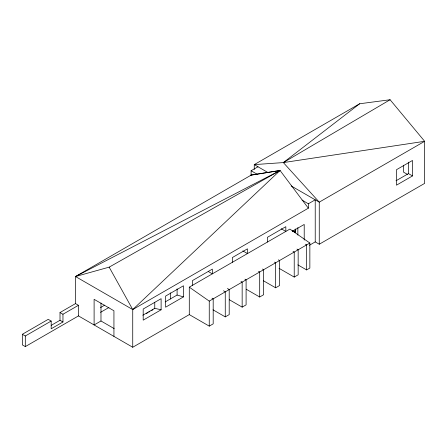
<?xml version="1.0" encoding="UTF-8"?>
<svg xmlns="http://www.w3.org/2000/svg" width="447" height="447" viewBox="0 0 447 447"><rect width="100%" height="100%" fill="white"/><g stroke="black" fill="none" stroke-linecap="round" stroke-linejoin="round"><path stroke-width="0.67" d="M78.46 315.917L78.46 305.301L62.96 314.252L62.96 321.985L51.181 328.785L51.181 321.052L48.231 319.342L22.35 334.283L22.35 344.9L25.306 346.604L78.46 315.917L132.737 347.258L132.737 309.57L280.062 170.486L308.341 208.19L132.737 309.57L75.504 276.531L75.504 303.597L60.01 312.542L60.01 320.276L51.176 325.377M254.254 169.447L254.254 164.619L283.348 162.585L359.645 103.771L390.086 99.742L424.65 141.302L424.65 183.382L319.259 244.23L315.224 241.9L309.425 245.247M319.259 244.23L319.259 202.15L283.348 162.585L390.086 99.742M359.645 103.771L254.254 164.619L268.222 172.682M250.577 175.157L280.062 170.486L109.163 267.144L75.504 276.531L251.108 175.146L251.108 170.748L257.992 166.776M22.35 334.283L25.306 335.993L51.181 321.052M100.502 307.575L104.727 305.139M100.502 312.352L108.945 307.48M302.077 200.072L308.341 203.793L315.224 199.82L315.224 241.9M114.203 328.618L100.983 320.985L94.105 324.952L94.105 299.322L113.935 310.771L113.935 336.401M132.737 347.258L189.288 314.604L189.288 287.158L289.896 229.076L309.855 243.023L309.855 268.049L306.608 269.921L297.847 264.864M165.189 301.921L177.096 295.048L183.454 296.897L183.454 285.784L165.591 296.098L165.591 307.206L183.454 296.897M142.811 315.224L154.763 308.324L161.116 309.793L161.116 298.68L143.191 309.028L143.191 320.141L161.116 309.793M146.309 313.598L147.516 312.9M148.722 312.207L149.924 311.509M151.734 310.469L152.935 309.771M292.282 231.339L304.211 224.45L304.211 240.095M292.807 231.004L295.249 232.306L295.249 228.909M395.997 180.789L408.463 173.598L412.497 175.928L412.497 160.462L396.478 169.709L396.478 185.175L412.497 175.928M212.018 298.155L213.191 298.836L213.191 323.857L209.252 326.131L209.252 301.11L309.855 243.023M212.995 309.805L225.26 316.884L229.205 314.61L229.205 289.516L227.439 288.499M229.305 299.713L242.157 307.134L246.096 304.86L246.096 279.833L244.922 279.157M246.258 289.254L259.69 297.009L263.629 294.735L263.629 269.714L262.456 269.033M263.367 280.722L275.637 287.801L279.576 285.527L279.576 260.506L278.403 259.83M279.034 268.306L294.221 277.073L298.16 274.799L298.16 249.778L296.987 249.102M75.504 276.531L280.062 170.486L251.108 175.146M283.348 162.585L424.65 141.302L319.259 202.15L291.215 185.958M407.686 174.531L403.535 172.134L403.535 165.194M251.108 170.748L257.662 174.531M292.852 230.926L295.249 232.306M281.202 228.752L285.829 231.423L285.829 226.679L267.401 237.318L267.401 242.062M305.435 244.224L306.608 244.9L306.608 269.921M293.048 251.376L294.221 252.052L294.221 277.073M274.464 262.104L275.637 262.78L275.637 287.801M242.838 250.907L247.459 253.572L247.459 248.834L232.345 257.561L232.345 262.3M258.517 271.307L259.69 271.988L259.69 297.009M240.983 281.431L242.157 282.113L242.157 307.134M208.296 271.513L212.342 273.849L212.342 269.105L192.456 280.587L192.456 285.331M223.5 290.773L225.26 291.79L225.26 316.884M189.288 314.604L209.252 326.131M75.504 303.597L78.46 305.301M60.01 312.542L62.96 314.252M60.01 320.276L62.96 321.985M189.288 287.158L209.252 301.11M109.163 267.144L132.737 309.57M408.463 162.166L408.463 173.598M308.341 203.793L308.341 208.19M297.853 227.584L297.853 235.066M295.154 229.641L295.154 232.362M177.096 288.857L177.096 295.048M170.335 292.874L170.335 299.021M154.763 302.25L154.763 308.324M100.983 302.999L100.983 320.985M25.306 335.993L25.306 346.604"/></g></svg>
